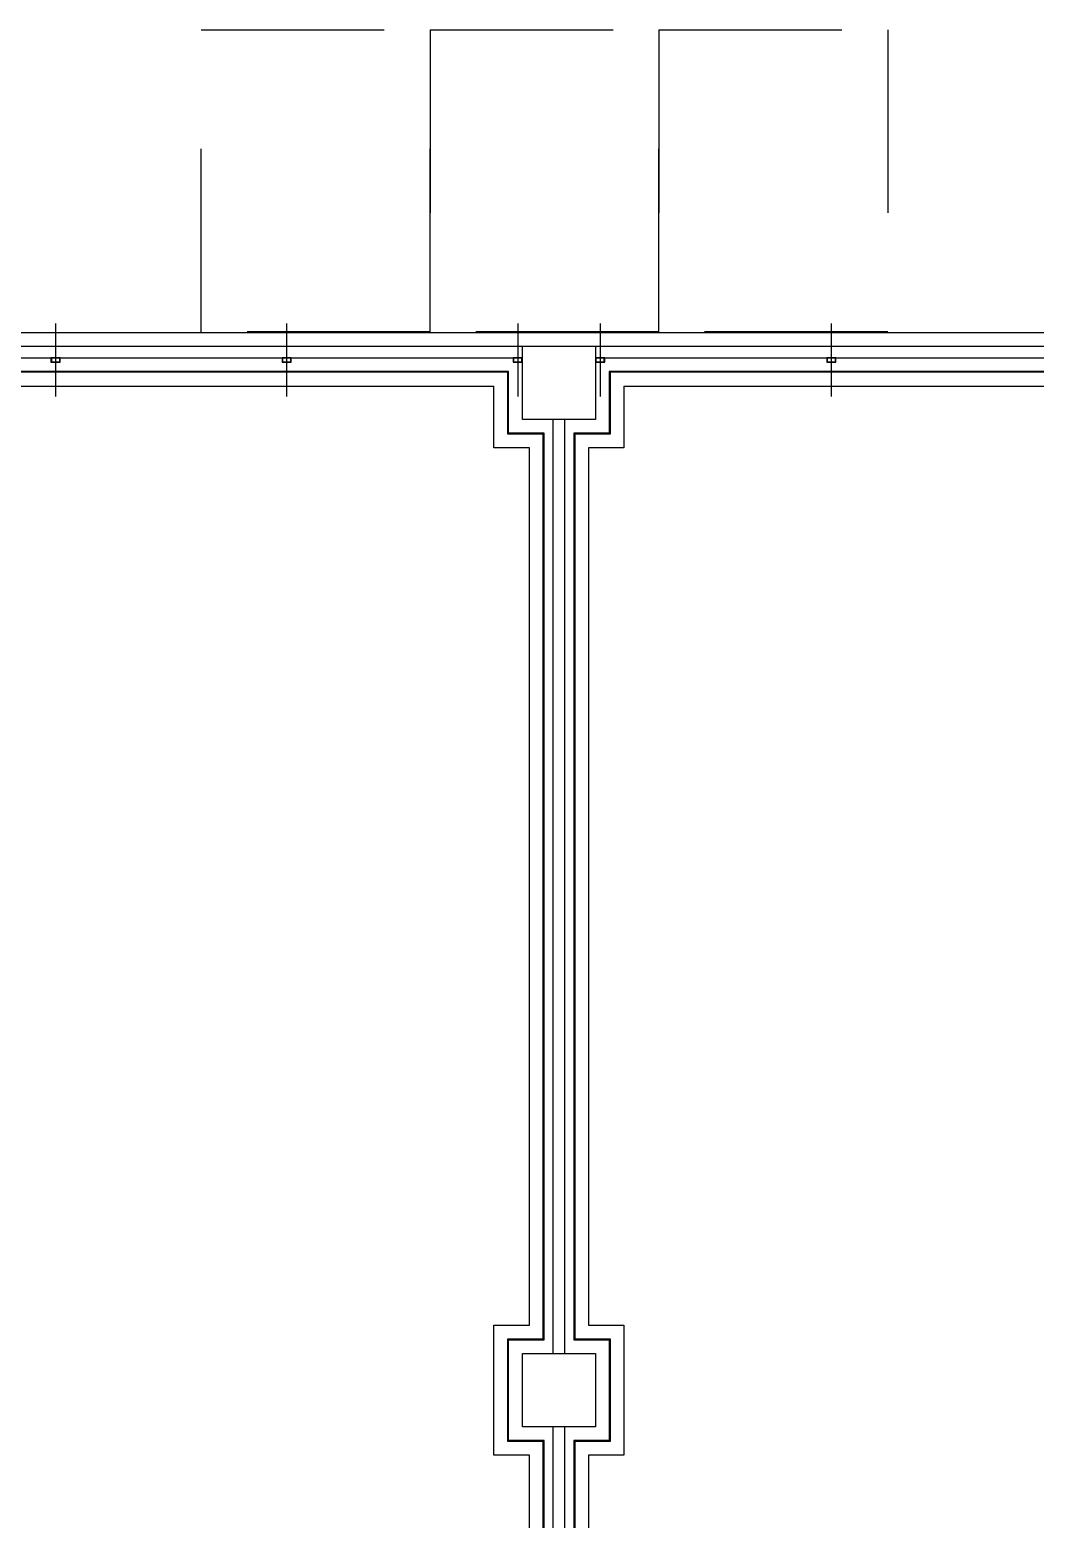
# Model space of a CAD drawing. Header units: millimetres. Extents: x 8456 to 190005487, y 619 to 455456909.
# Drawn here: x 200624 to 202316, y 154787 to 157292 of the extents above; entities that cross this region are included whole.
import ezdxf

# ---------------------------------------------------------------- set-up
doc = ezdxf.new("R2010")
doc.units = ezdxf.units.MM
doc.header["$LTSCALE"] = 400
doc.header["$MEASUREMENT"] = 0
for name, pattern in [('CEN', [62, 60, -1, 0, -1]), ('DASHED2', [0.375, 0.25, -0.125]), ('HID', [2, 1.1, -0.9])]:
    doc.linetypes.add(name, pattern=pattern)
doc.layers.get('0').update_dxf_attribs({"linetype": 'CONTINUOUS'})
for name, color, linetype in [('A-FUR2', 4, 'DASHED2'), ('CEN', 1, 'CEN'), ('COL', 2, 'CONTINUOUS'), ('WALL', 4, 'CONTINUOUS'), ('석고보드', 4, 'CONTINUOUS'), ('저온단열', 160, 'CONTINUOUS'), ('충돌방지대', 6, 'CONTINUOUS'), ('판넬', 4, 'CONTINUOUS')]:
    doc.layers.add(name, color=color, linetype=linetype)

# ---------------------------------------------------------------- blocks, each defined once
blk = doc.blocks.new('A$C2DB436D3')
at = {"layer": 'A-FUR2', "color": 8, "linetype": 'HID'}
for p, q in [((13333.7, 18634, 2515.7), (13333.7, 19360, 2515.7)), ((13333.7, 19360, 2515.7), (13883.7, 19360, 2515.7)), ((13883.7, 19360, 2515.7), (13883.7, 18634, 2515.7)), ((13883.7, 18634, 2515.7), (13883.7, 19360, 2515.7)), ((13883.7, 19360, 2515.7), (14433.7, 19360, 2515.7)), ((14433.7, 19360, 2515.7), (14433.7, 18634, 2515.7)), ((14433.7, 18634, 2515.7), (14433.7, 19360, 2515.7)), ((14433.7, 19360, 2515.7), (14983.7, 19360, 2515.7)), ((14983.7, 19360, 2515.7), (14983.7, 18634, 2515.7)), ((13883.7, 18634, 2515.7), (13333.7, 18634, 2515.7)), ((14433.7, 18634, 2515.7), (13883.7, 18634, 2515.7)), ((14983.7, 18634, 2515.7), (14433.7, 18634, 2515.7))]:
    blk.add_line(p, q, dxfattribs=at)
at = {"layer": 'CEN', "color": 8}
for p, q in [((12983.5, 18654.6, 2515.7), (12983.5, 18478.6, 2515.7)), ((13539, 18654.6, 2515.7), (13539, 18478.6, 2515.7)), ((14094.5, 18654.6, 2515.7), (14094.5, 18478.6, 2515.7)), ((14292.5, 18654.6, 2515.7), (14292.5, 18478.6, 2515.7)), ((14848, 18654.6, 2515.7), (14848, 18478.6, 2515.7))]:
    blk.add_line(p, q, dxfattribs=at)
at = {"layer": 'COL', "color": 8}
for p, q in [((14105.5, 18599.6, 2515.7), (14281.5, 18599.6, 2515.7)), ((14105.5, 18423.6, 2515.7), (14105.5, 18599.6, 2515.7)), ((14281.5, 18599.6, 2515.7), (14281.5, 18423.6, 2515.7)), ((14281.5, 18423.6, 2515.7), (14105.5, 18423.6, 2515.7)), ((14105.5, 16179.6, 2515.7), (14281.5, 16179.6, 2515.7)), ((14105.5, 16003.6, 2515.7), (14105.5, 16179.6, 2515.7)), ((14281.5, 16179.6, 2515.7), (14281.5, 16003.6, 2515.7)), ((14281.5, 16003.6, 2515.7), (14105.5, 16003.6, 2515.7))]:
    blk.add_line(p, q, dxfattribs=at)
at = {"layer": 'WALL', "color": 8}
for p, q in [((14179.8, 16179.6, 2515.7), (14179.8, 18423.6, 2515.7)), ((14207.3, 16179.6, 2515.7), (14207.3, 18423.6, 2515.7)), ((14179.8, 13759.6, 2515.7), (14179.8, 16003.6, 2515.7)), ((14207.3, 13759.6, 2515.7), (14207.3, 16003.6, 2515.7))]:
    blk.add_line(p, q, dxfattribs=at)
at = {"layer": '석고보드', "color": 8}
for p, q in [((14070.3, 18536.9, 2515.7), (11896.7, 18536.9, 2515.7)), ((14070.3, 18388.4, 2515.7), (14070.3, 18536.9, 2515.7)), ((16490.3, 18536.9, 2515.7), (14316.7, 18536.9, 2515.7)), ((14316.7, 18536.9, 2515.7), (14316.7, 18388.4, 2515.7)), ((14155.6, 18388.4, 2515.7), (14070.3, 18388.4, 2515.7)), ((14155.6, 16214.8, 2515.7), (14155.6, 18388.4, 2515.7)), ((14316.7, 18388.4, 2515.7), (14231.5, 18388.4, 2515.7)), ((14231.5, 18388.4, 2515.7), (14231.5, 16214.8, 2515.7)), ((14070.3, 15968.4, 2515.7), (14070.3, 16214.8, 2515.7)), ((14070.3, 16214.8, 2515.7), (14155.6, 16214.8, 2515.7)), ((14231.5, 16214.8, 2515.7), (14316.7, 16214.8, 2515.7)), ((14316.7, 16214.8, 2515.7), (14316.7, 15968.4, 2515.7)), ((14155.6, 15968.4, 2515.7), (14070.3, 15968.4, 2515.7)), ((14155.6, 13794.8, 2515.7), (14155.6, 15968.4, 2515.7)), ((14316.7, 15968.4, 2515.7), (14231.5, 15968.4, 2515.7)), ((14231.5, 15968.4, 2515.7), (14231.5, 13794.8, 2515.7))]:
    blk.add_line(p, q, dxfattribs=at)
at = {"layer": '저온단열', "color": 8}
for p, q in [((14072.5, 18539.1, 2515.7), (11894.5, 18539.1, 2515.7)), ((14072.5, 18390.6, 2515.7), (14072.5, 18539.1, 2515.7)), ((16492.5, 18539.1, 2515.7), (14314.5, 18539.1, 2515.7)), ((14314.5, 18539.1, 2515.7), (14314.5, 18390.6, 2515.7)), ((14157.8, 18390.6, 2515.7), (14072.5, 18390.6, 2515.7)), ((14157.8, 16212.6, 2515.7), (14157.8, 18390.6, 2515.7)), ((14314.5, 18390.6, 2515.7), (14229.3, 18390.6, 2515.7)), ((14229.3, 18390.6, 2515.7), (14229.3, 16212.6, 2515.7)), ((14072.5, 15970.6, 2515.7), (14072.5, 16212.6, 2515.7)), ((14072.5, 16212.6, 2515.7), (14157.8, 16212.6, 2515.7)), ((14229.3, 16212.6, 2515.7), (14314.5, 16212.6, 2515.7)), ((14314.5, 16212.6, 2515.7), (14314.5, 15970.6, 2515.7)), ((14157.8, 15970.6, 2515.7), (14072.5, 15970.6, 2515.7)), ((14157.8, 13792.6, 2515.7), (14157.8, 15970.6, 2515.7)), ((14314.5, 15970.6, 2515.7), (14229.3, 15970.6, 2515.7)), ((14229.3, 15970.6, 2515.7), (14229.3, 13792.6, 2515.7))]:
    blk.add_line(p, q, dxfattribs=at)
at = {"layer": '충돌방지대', "color": 8}
for p, q in [((12171.7, 18632.6, 2515.7), (16215.3, 18632.6, 2515.7)), ((11929.7, 18503.9, 2515.7), (14037.3, 18503.9, 2515.7)), ((14037.3, 18355.4, 2515.7), (14037.3, 18503.9, 2515.7)), ((14349.7, 18503.9, 2515.7), (14349.7, 18355.4, 2515.7)), ((14349.7, 18503.9, 2515.7), (16457.3, 18503.9, 2515.7)), ((14122.6, 18355.4, 2515.7), (14037.3, 18355.4, 2515.7)), ((14122.6, 16247.8, 2515.7), (14122.6, 18355.4, 2515.7)), ((14349.7, 18355.4, 2515.7), (14264.5, 18355.4, 2515.7)), ((14264.5, 18355.4, 2515.7), (14264.5, 16247.8, 2515.7)), ((14037.3, 15935.4, 2515.7), (14037.3, 16247.8, 2515.7)), ((14037.3, 16247.8, 2515.7), (14122.6, 16247.8, 2515.7)), ((14264.5, 16247.8, 2515.7), (14349.7, 16247.8, 2515.7)), ((14349.7, 16247.8, 2515.7), (14349.7, 15935.4, 2515.7)), ((14122.6, 15935.4, 2515.7), (14037.3, 15935.4, 2515.7)), ((14122.6, 13827.8, 2515.7), (14122.6, 15935.4, 2515.7)), ((14349.7, 15935.4, 2515.7), (14264.5, 15935.4, 2515.7)), ((14264.5, 15935.4, 2515.7), (14264.5, 13827.8, 2515.7))]:
    blk.add_line(p, q, dxfattribs=at)
at = {"layer": '판넬', "color": 8}
for p, q in [((11861.5, 18599.6, 2515.7), (14105.5, 18599.6, 2515.7)), ((14281.5, 18599.6, 2515.7), (16525.5, 18599.6, 2515.7)), ((11861.5, 18572.1, 2515.7), (14105.5, 18572.1, 2515.7)), ((14281.5, 18572.1, 2515.7), (16525.5, 18572.1, 2515.7))]:
    blk.add_line(p, q, dxfattribs=at)
at = {"layer": '판넬', "color": 8, "elevation": 2515.7}
for points in [[(12972.5, 18561.1), (12994.5, 18561.1), (12994.5, 18572.1), (12972.5, 18572.1)], [(12973.5, 18562), (12993.5, 18562), (12993.5, 18571.1), (12973.5, 18571.1)], [(13528, 18561.1), (13550, 18561.1), (13550, 18572.1), (13528, 18572.1)], [(13529, 18562), (13549, 18562), (13549, 18571.1), (13529, 18571.1)], [(14083.5, 18561.1), (14105.5, 18561.1), (14105.5, 18572.1), (14083.5, 18572.1)], [(14084.5, 18562), (14104.5, 18562), (14104.5, 18571.1), (14084.5, 18571.1)], [(14281.5, 18561.1), (14303.5, 18561.1), (14303.5, 18572.1), (14281.5, 18572.1)], [(14282.5, 18562), (14302.5, 18562), (14302.5, 18571.1), (14282.5, 18571.1)], [(14837, 18561.1), (14859, 18561.1), (14859, 18572.1), (14837, 18572.1)], [(14838, 18562), (14858, 18562), (14858, 18571.1), (14838, 18571.1)]]:
    blk.add_lwpolyline(points, close=True, dxfattribs=at)

msp = doc.modelspace()

# ---------------------------------------------------------------- block references
at = {"xscale": 0.7, "yscale": 0.7, "zscale": 0.7}
msp.add_blockref('A$C2DB436D3', (191579.1, 143740.2, -160.1), dxfattribs=at)

doc.saveas('drawing.dxf')
